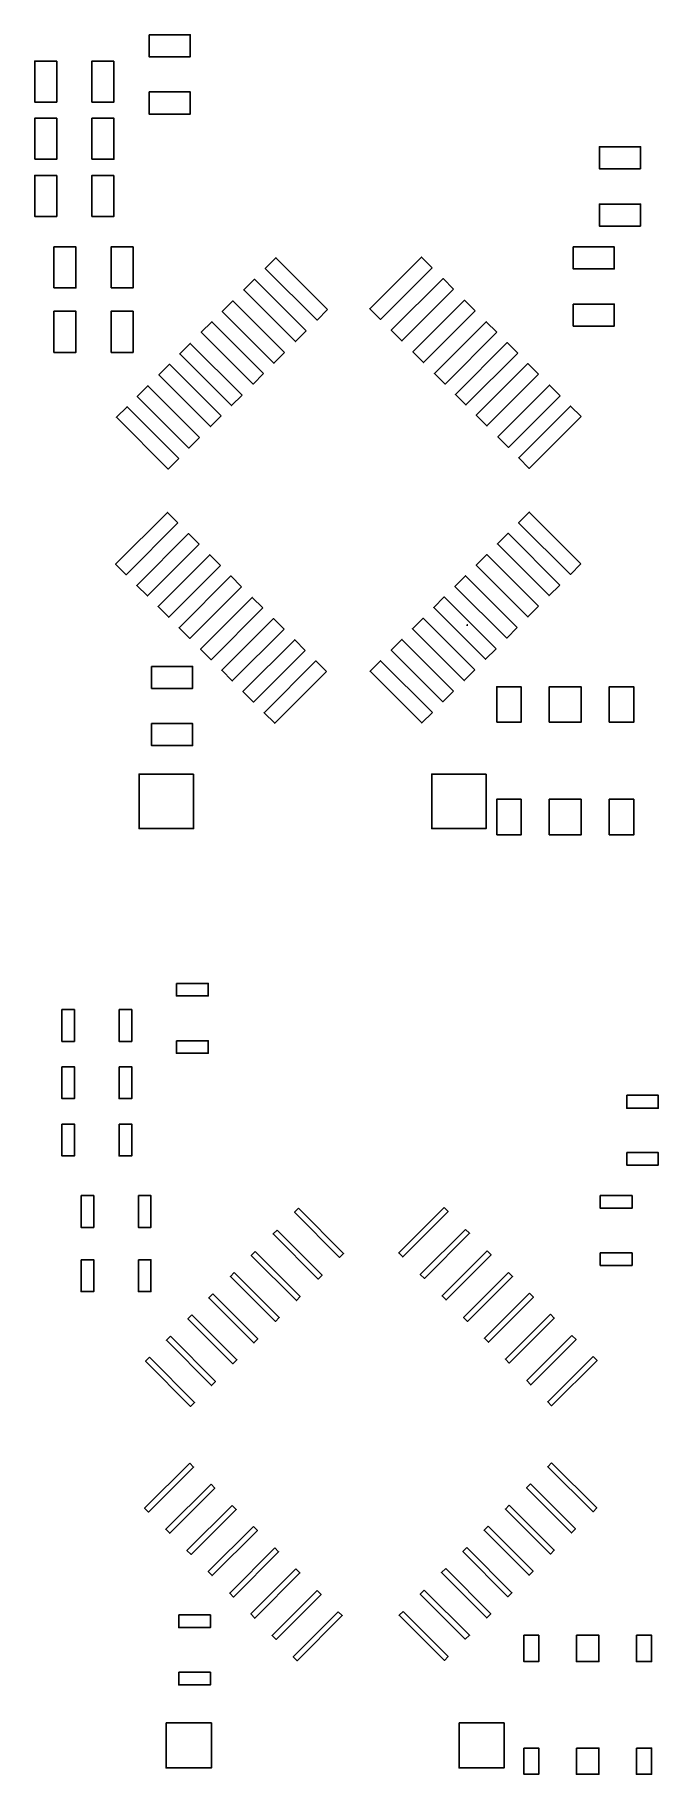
# Model space of a CAD drawing. Extents: x 747 to 2594, y -5362 to -213.
import ezdxf

# ---------------------------------------------------------------- set-up
doc = ezdxf.new("R2010")
doc.units = 0
doc.layers.get('0').update_dxf_attribs({"linetype": 'CONTINUOUS'})

msp = doc.modelspace()

# ---------------------------------------------------------------- linework, layer by layer
at = {"color": 7}
for points in [[(1086.139523, -212.983205), (1207.777301, -212.983205), (1207.777301, -278.176538), (1086.139523, -278.176538), (1086.139523, -212.983205)], [(812.66619, -290.594316), (812.66619, -412.232094), (747.472857, -412.232094), (747.472857, -290.594316), (812.66619, -290.594316)], [(981.999523, -290.594316), (981.999523, -412.232094), (916.80619, -412.232094), (916.80619, -290.594316), (981.999523, -290.594316)], [(1086.139523, -382.316538), (1207.777301, -382.316538), (1207.777301, -447.509872), (1086.139523, -447.509872), (1086.139523, -382.316538)], [(747.472857, -581.565427), (747.472857, -459.92765), (812.66619, -459.92765), (812.66619, -581.565427), (747.472857, -581.565427)], [(916.80619, -581.565427), (916.80619, -459.92765), (981.999523, -459.92765), (981.999523, -581.565427), (916.80619, -581.565427)], [(2541.277301, -609.78765), (2419.639523, -609.78765), (2419.639523, -544.594316), (2541.277301, -544.594316), (2541.277301, -609.78765)], [(812.66619, -629.260983), (812.66619, -750.898761), (747.472857, -750.898761), (747.472857, -629.260983), (812.66619, -629.260983)], [(981.999523, -629.260983), (981.999523, -750.898761), (916.80619, -750.898761), (916.80619, -629.260983), (981.999523, -629.260983)], [(2541.277301, -779.120983), (2419.639523, -779.120983), (2419.639523, -713.92765), (2541.277301, -713.92765), (2541.277301, -779.120983)], [(803.917301, -962.565427), (803.917301, -840.92765), (869.110634, -840.92765), (869.110634, -962.565427), (803.917301, -962.565427)], [(973.250634, -962.565427), (973.250634, -840.92765), (1038.443968, -840.92765), (1038.443968, -962.565427), (973.250634, -962.565427)], [(1614.741746, -1026.065427), (1583.415079, -1057.392094), (1430.168412, -904.42765), (1461.495079, -872.818761), (1614.741746, -1026.065427)], [(1924.057301, -902.452094), (1770.810634, -1055.416538), (1739.483968, -1024.089872), (1892.730634, -870.843205), (1924.057301, -902.452094)], [(2342.028412, -840.92765), (2463.66619, -840.92765), (2463.66619, -906.120983), (2342.028412, -906.120983), (2342.028412, -840.92765)], [(1550.959523, -1089.84765), (1519.350634, -1121.456538), (1366.38619, -968.209872), (1397.712857, -936.883205), (1550.959523, -1089.84765)], [(1987.839523, -966.234316), (1834.875079, -1119.480983), (1803.26619, -1087.872094), (1956.512857, -934.90765), (1987.839523, -966.234316)], [(1486.895079, -1153.912094), (1455.568412, -1185.238761), (1302.603968, -1031.992094), (1333.930634, -1000.665427), (1486.895079, -1153.912094)], [(2051.903968, -1030.016538), (1898.657301, -1183.263205), (1867.330634, -1151.936538), (2020.295079, -998.689872), (2051.903968, -1030.016538)], [(2342.028412, -1010.260983), (2463.66619, -1010.260983), (2463.66619, -1075.454316), (2342.028412, -1075.454316), (2342.028412, -1010.260983)], [(803.917301, -1153.065427), (803.917301, -1031.42765), (869.110634, -1031.42765), (869.110634, -1153.065427), (803.917301, -1153.065427)], [(973.250634, -1153.065427), (973.250634, -1031.42765), (1038.443968, -1031.42765), (1038.443968, -1153.065427), (973.250634, -1153.065427)], [(1425.088412, -1215.718761), (1393.761746, -1247.045427), (1240.515079, -1093.798761), (1272.123968, -1062.472094), (1425.088412, -1215.718761)], [(2115.68619, -1093.798761), (1962.439523, -1247.045427), (1931.112857, -1215.718761), (2084.359523, -1062.472094), (2115.68619, -1093.798761)], [(1361.30619, -1279.500983), (1329.979523, -1310.82765), (1176.732857, -1157.863205), (1208.059523, -1126.536538), (1361.30619, -1279.500983)], [(2177.492857, -1155.88765), (2024.24619, -1308.852094), (1992.919523, -1277.525427), (2146.16619, -1124.278761), (2177.492857, -1155.88765)], [(1299.499523, -1341.30765), (1268.172857, -1372.916538), (1114.92619, -1219.669872), (1146.252857, -1188.343205), (1299.499523, -1341.30765)], [(2239.299523, -1217.694316), (2086.335079, -1370.658761), (2054.72619, -1339.332094), (2207.972857, -1186.36765), (2239.299523, -1217.694316)], [(1235.435079, -1405.372094), (1204.108412, -1436.698761), (1051.143968, -1283.452094), (1082.470634, -1252.125427), (1235.435079, -1405.372094)], [(2303.363968, -1281.476538), (2150.117301, -1434.723205), (2118.790634, -1403.114316), (2271.755079, -1250.149872), (2303.363968, -1281.476538)], [(1173.628412, -1467.178761), (1142.301746, -1498.505427), (989.055079, -1345.258761), (1020.663968, -1313.932094), (1173.628412, -1467.178761)], [(2365.170634, -1343.283205), (2211.923968, -1496.529872), (2180.597301, -1465.203205), (2333.561746, -1311.956538), (2365.170634, -1343.283205)], [(1171.370634, -1658.243205), (1018.123968, -1811.489872), (986.797301, -1780.163205), (1140.043968, -1626.916538), (1171.370634, -1658.243205)], [(2364.888412, -1779.034316), (2333.561746, -1810.360983), (2180.315079, -1657.396538), (2211.641746, -1625.78765), (2364.888412, -1779.034316)], [(1234.023968, -1720.896538), (1080.777301, -1874.143205), (1049.450634, -1842.816538), (1202.697301, -1689.569872), (1234.023968, -1720.896538)], [(2301.952857, -1841.969872), (2270.62619, -1873.296538), (2117.379523, -1720.049872), (2148.988412, -1688.723205), (2301.952857, -1841.969872)], [(1296.959523, -1784.114316), (1143.995079, -1937.078761), (1112.38619, -1905.752094), (1265.632857, -1752.505427), (1296.959523, -1784.114316)], [(2239.299523, -1904.623205), (2207.690634, -1936.232094), (2054.72619, -1782.985427), (2086.052857, -1751.658761), (2239.299523, -1904.623205)], [(1359.612857, -1846.76765), (1206.648412, -1999.732094), (1175.039523, -1968.405427), (1328.28619, -1815.158761), (1359.612857, -1846.76765)], [(2176.363968, -1967.558761), (2145.037301, -1998.885427), (1991.790634, -1845.920983), (2023.117301, -1814.594316), (2176.363968, -1967.558761)], [(1422.830634, -1909.703205), (1269.583968, -2062.949872), (1238.257301, -2031.340983), (1391.503968, -1878.376538), (1422.830634, -1909.703205)], [(2113.428412, -2030.494316), (2082.101746, -2061.820983), (1928.855079, -1908.856538), (1960.181746, -1877.24765), (2113.428412, -2030.494316)], [(1485.483968, -1972.356538), (1332.237301, -2125.603205), (1300.910634, -2093.994316), (1454.157301, -1941.029872), (1485.483968, -1972.356538)], [(2050.492857, -2093.429872), (2019.16619, -2124.756538), (1865.919523, -1971.509872), (1897.528412, -1940.183205), (2050.492857, -2093.429872)], [(1548.419523, -2035.574316), (1395.455079, -2188.538761), (1363.84619, -2157.212094), (1517.092857, -2003.965427), (1548.419523, -2035.574316)], [(1987.839523, -2156.083205), (1956.230634, -2187.692094), (1803.26619, -2034.445427), (1834.592857, -2003.118761), (1987.839523, -2156.083205)], [(2028.197301, -1962.478761), (2028.197301, -1959.374316), (2028.197301, -1962.478761)], [(1093.195079, -2082.705427), (1214.832857, -2082.705427), (1214.832857, -2147.898761), (1093.195079, -2147.898761), (1093.195079, -2082.705427)], [(1611.072857, -2098.22765), (1458.108412, -2251.192094), (1426.499523, -2219.865427), (1579.74619, -2066.618761), (1611.072857, -2098.22765)], [(1924.903968, -2219.018761), (1893.577301, -2250.345427), (1740.330634, -2097.380983), (1771.657301, -2066.054316), (1924.903968, -2219.018761)], [(2115.403968, -2248.369872), (2115.403968, -2142.818761), (2187.652857, -2142.818761), (2187.652857, -2248.369872), (2115.403968, -2248.369872)], [(2270.908412, -2248.369872), (2270.908412, -2142.818761), (2365.452857, -2142.818761), (2365.452857, -2248.369872), (2270.908412, -2248.369872)], [(2448.708412, -2248.369872), (2448.708412, -2142.818761), (2520.957301, -2142.818761), (2520.957301, -2248.369872), (2448.708412, -2248.369872)], [(1093.195079, -2252.038761), (1214.832857, -2252.038761), (1214.832857, -2317.232094), (1093.195079, -2317.232094), (1093.195079, -2252.038761)], [(1217.655079, -2401.616538), (1217.655079, -2562.765427), (1056.50619, -2562.765427), (1056.50619, -2401.616538), (1217.655079, -2401.616538)], [(2084.077301, -2401.616538), (2084.077301, -2562.765427), (1923.210634, -2562.765427), (1923.210634, -2401.616538), (2084.077301, -2401.616538)], [(2115.403968, -2581.674316), (2115.403968, -2476.123205), (2187.652857, -2476.123205), (2187.652857, -2581.674316), (2115.403968, -2581.674316)], [(2270.908412, -2581.674316), (2270.908412, -2476.123205), (2365.452857, -2476.123205), (2365.452857, -2581.674316), (2270.908412, -2581.674316)], [(2448.708412, -2581.674316), (2448.708412, -2476.123205), (2520.957301, -2476.123205), (2520.957301, -2581.674316), (2448.708412, -2581.674316)], [(1166.855087, -3021.298391), (1166.855087, -3058.536202), (1260.92918, -3058.536202), (1260.92918, -3021.298391), (1166.855087, -3021.298391)], [(827.796414, -3098.71364), (827.796414, -3192.78762), (865.034084, -3192.78762), (865.034084, -3098.71364), (827.796414, -3098.71364)], [(997.325751, -3098.71364), (997.325751, -3192.78762), (1034.563421, -3192.78762), (1034.563421, -3098.71364), (997.325751, -3098.71364)], [(1166.855087, -3190.827869), (1166.855087, -3228.065398), (1260.92918, -3228.065398), (1260.92918, -3190.827869), (1166.855087, -3190.827869)], [(827.796414, -3268.242836), (827.796414, -3362.317098), (865.034084, -3362.317098), (865.034084, -3268.242836), (827.796414, -3268.242836)], [(997.325751, -3268.242836), (997.325751, -3362.317098), (1034.563421, -3362.317098), (1034.563421, -3268.242836), (997.325751, -3268.242836)], [(2500.551175, -3352.517496), (2500.551175, -3390.735182), (2593.645336, -3390.735182), (2593.645336, -3352.517496), (2500.551175, -3352.517496)], [(827.796414, -3437.772313), (827.796414, -3531.846293), (865.034084, -3531.846293), (865.034084, -3437.772313), (827.796414, -3437.772313)], [(997.325751, -3437.772313), (997.325751, -3531.846293), (1034.563421, -3531.846293), (1034.563421, -3437.772313), (997.325751, -3437.772313)], [(2500.551175, -3522.046973), (2500.551175, -3559.284502), (2593.645336, -3559.284502), (2593.645336, -3522.046973), (2500.551175, -3522.046973)], [(884.632837, -3649.43898), (884.632837, -3743.51296), (921.870507, -3743.51296), (921.870507, -3649.43898), (884.632837, -3649.43898)], [(1054.162174, -3649.43898), (1054.162174, -3743.51296), (1091.399844, -3743.51296), (1091.399844, -3649.43898), (1054.162174, -3649.43898)], [(2422.156107, -3649.43898), (2422.156107, -3686.676509), (2516.2302, -3686.676509), (2516.2302, -3649.43898), (2422.156107, -3649.43898)], [(1528.452338, -3686.676509), (1516.693097, -3698.435862), (1649.964696, -3832.68728), (1661.723965, -3820.928209), (1528.452338, -3686.676509)], [(1959.625212, -3684.716758), (1825.373653, -3818.968176), (1837.132922, -3830.727529), (1971.38448, -3696.476111), (1959.625212, -3684.716758)], [(1464.756363, -3751.352529), (1452.997094, -3763.111882), (1586.268693, -3896.383424), (1598.027961, -3884.624071), (1464.756363, -3751.352529)], [(2023.321215, -3749.392778), (1889.069656, -3882.66432), (1901.808857, -3894.423391), (2035.080484, -3761.151849), (2023.321215, -3749.392778)], [(884.632837, -3839.546973), (884.632837, -3933.620953), (921.870507, -3933.620953), (921.870507, -3839.546973), (884.632837, -3839.546973)], [(1054.162174, -3839.546973), (1054.162174, -3933.620953), (1091.399844, -3933.620953), (1091.399844, -3839.546973), (1054.162174, -3839.546973)], [(1400.080427, -3815.048391), (1388.321159, -3826.807744), (1522.572718, -3960.079287), (1533.352026, -3948.320216), (1400.080427, -3815.048391)], [(2087.01719, -3813.08864), (1953.745592, -3946.360182), (1965.50486, -3958.119536), (2098.776459, -3824.847993), (2087.01719, -3813.08864)], [(2422.156107, -3818.968176), (2422.156107, -3856.205987), (2516.2302, -3856.205987), (2516.2302, -3818.968176), (2422.156107, -3818.968176)], [(1338.344316, -3876.784502), (1326.585048, -3888.543856), (1459.856646, -4021.815398), (1471.615915, -4010.056327), (1338.344316, -3876.784502)], [(2150.713194, -3876.784502), (2017.441567, -4010.056327), (2029.200835, -4021.815398), (2162.472462, -3888.543856), (2150.713194, -3876.784502)], [(1274.648313, -3940.480647), (1262.889044, -3952.24), (1396.160671, -4085.511542), (1407.91994, -4073.752189), (1274.648313, -3940.480647)], [(2212.449305, -3938.520896), (2079.177706, -4071.792438), (2090.936946, -4083.551509), (2224.208573, -3950.279967), (2212.449305, -3938.520896)], [(1212.912202, -4002.216758), (1201.152933, -4013.976111), (1334.42456, -4147.247653), (1346.1838, -4135.4883), (1212.912202, -4002.216758)], [(2274.185416, -4000.257007), (2140.913817, -4133.528549), (2152.673086, -4145.28762), (2285.944684, -4012.016078), (2274.185416, -4000.257007)], [(1149.216198, -4065.91262), (1137.45693, -4077.671973), (1270.728557, -4211.923673), (1282.487825, -4200.16432), (1149.216198, -4065.91262)], [(2337.881419, -4063.952869), (2204.609792, -4197.224411), (2216.369061, -4209.96364), (2350.62062, -4075.712222), (2337.881419, -4063.952869)], [(1087.480087, -4127.648731), (1075.720819, -4139.408084), (1208.992446, -4273.659784), (1220.751714, -4261.900431), (1087.480087, -4127.648731)], [(2400.597462, -4125.68898), (2266.345932, -4259.940398), (2278.105172, -4271.699751), (2412.356731, -4137.448333), (2400.597462, -4125.68898)], [(1207.032553, -4441.229229), (1072.781023, -4574.500771), (1084.540263, -4586.260124), (1217.81189, -4452.9883), (1207.032553, -4441.229229)], [(2278.105172, -4440.249071), (2266.345932, -4452.008424), (2400.597462, -4585.279967), (2411.376799, -4573.520896), (2278.105172, -4440.249071)], [(1269.748625, -4503.945216), (1135.497066, -4637.216758), (1147.256334, -4648.976111), (1280.527933, -4515.704569), (1269.748625, -4503.945216)], [(2215.389129, -4502.96534), (2203.62986, -4514.724411), (2336.901487, -4647.996236), (2348.660756, -4636.236882), (2215.389129, -4502.96534)], [(1332.464668, -4566.661202), (1198.213109, -4699.932744), (1210.95231, -4711.692098), (1344.223936, -4578.420556), (1332.464668, -4566.661202)], [(2152.673086, -4565.681327), (2140.913817, -4577.44068), (2274.185416, -4710.712222), (2285.944684, -4698.952869), (2152.673086, -4565.681327)], [(1395.180739, -4629.377189), (1260.92918, -4762.649013), (1272.688421, -4774.408084), (1406.93998, -4641.136542), (1395.180739, -4629.377189)], [(2089.957014, -4628.397313), (2078.197746, -4640.156667), (2211.469373, -4773.428209), (2223.228641, -4761.668856), (2089.957014, -4628.397313)], [(1457.896782, -4692.093458), (1324.625155, -4826.344876), (1336.384424, -4838.104229), (1469.656051, -4703.852529), (1457.896782, -4692.093458)], [(2027.240971, -4691.1133), (2015.481703, -4702.872653), (2148.75333, -4837.124353), (2160.51257, -4825.365), (2027.240971, -4691.1133)], [(1520.612825, -4754.809444), (1387.341227, -4888.080987), (1399.100495, -4900.820216), (1532.372094, -4766.568798), (1520.612825, -4754.809444)], [(1964.5249, -4753.829569), (1951.785699, -4765.58864), (2086.037258, -4899.84034), (2097.796527, -4888.080987), (1964.5249, -4753.829569)], [(1583.328897, -4818.505307), (1450.05727, -4951.777131), (1461.816538, -4963.536202), (1595.088165, -4830.26466), (1583.328897, -4818.505307)], [(1900.828925, -4817.525431), (1889.069656, -4829.284784), (2022.341283, -4962.556327), (2035.080484, -4950.796973), (1900.828925, -4817.525431)], [(1173.714668, -4891.020896), (1173.714668, -4928.258424), (1267.788732, -4928.258424), (1267.788732, -4891.020896), (1173.714668, -4891.020896)], [(1646.04494, -4881.221576), (1512.773341, -5014.493118), (1524.532582, -5026.252189), (1657.804208, -4892.980647), (1646.04494, -4881.221576)], [(1838.112854, -4880.241418), (1826.353613, -4892.000771), (1960.605144, -5025.272313), (1971.38448, -5013.513242), (1838.112854, -4880.241418)], [(2195.790348, -4950.796973), (2195.790348, -5029.192098), (2239.887598, -5029.192098), (2239.887598, -4950.796973), (2195.790348, -4950.796973)], [(2351.600552, -4950.796973), (2351.600552, -5029.192098), (2418.236379, -5029.192098), (2418.236379, -4950.796973), (2351.600552, -4950.796973)], [(2528.969401, -4950.796973), (2528.969401, -5029.192098), (2574.046555, -5029.192098), (2574.046555, -4950.796973), (2528.969401, -4950.796973)], [(1173.714668, -5060.550091), (1173.714668, -5097.787902), (1267.788732, -5097.787902), (1267.788732, -5060.550091), (1173.714668, -5060.550091)], [(1136.476998, -5210.480647), (1136.476998, -5343.752471), (1270.728557, -5343.752471), (1270.728557, -5210.480647), (1136.476998, -5210.480647)], [(2003.722434, -5210.480647), (2003.722434, -5343.752471), (2136.994061, -5343.752471), (2136.994061, -5210.480647), (2003.722434, -5210.480647)], [(2195.790348, -5284.955987), (2195.790348, -5362.371236), (2239.887598, -5362.371236), (2239.887598, -5284.955987), (2195.790348, -5284.955987)], [(2351.600552, -5284.955987), (2351.600552, -5362.371236), (2418.236379, -5362.371236), (2418.236379, -5284.955987), (2351.600552, -5284.955987)], [(2528.969401, -5284.955987), (2528.969401, -5362.371236), (2574.046555, -5362.371236), (2574.046555, -5284.955987), (2528.969401, -5284.955987)]]:
    msp.add_lwpolyline(points, dxfattribs=at)

doc.saveas('drawing.dxf')
